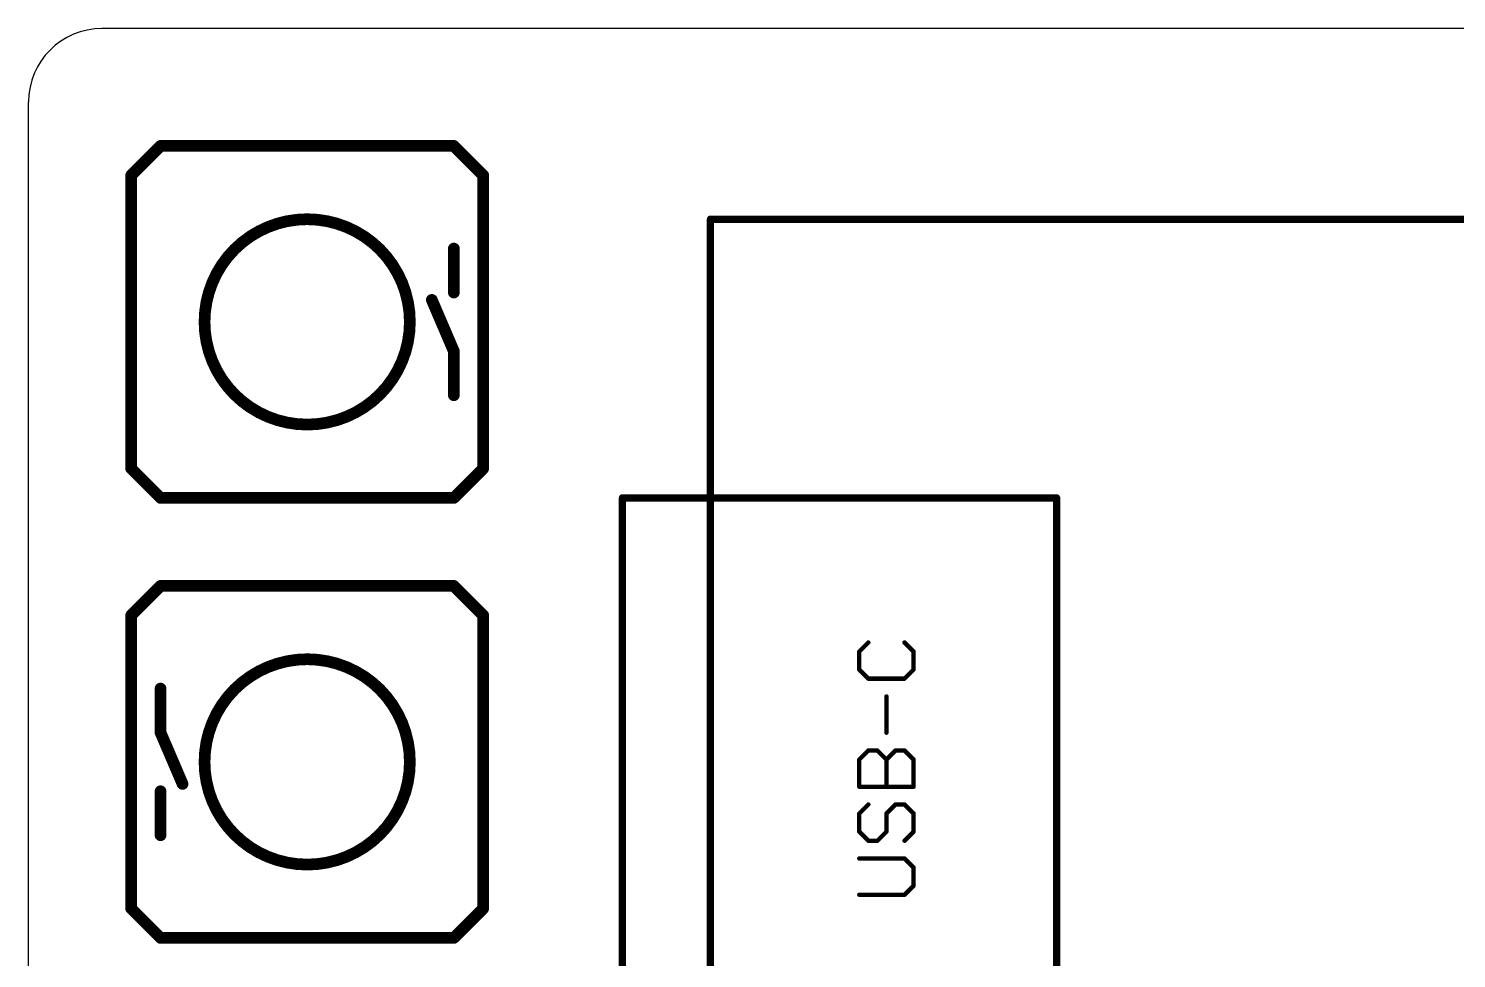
# Model space of a CAD drawing. Extents: x 0 to 102, y -4 to 29.
# Drawn here: x 0 to 24.73, y 9.3 to 25.4 of the extents above; entities that cross this region are included whole.
import ezdxf

# ---------------------------------------------------------------- set-up
doc = ezdxf.new("R2010")
doc.units = 0
for name, color, linetype in [('20', 53, 'CONTINUOUS'), ('21', 253, 'CONTINUOUS'), ('25', 253, 'CONTINUOUS'), ('51', 41, 'CONTINUOUS')]:
    doc.layers.add(name, color=color, linetype=linetype)

msp = doc.modelspace()

# ---------------------------------------------------------------- linework, layer by layer
at = {"layer": '20'}
for p, q in [((100.33, 25.4), (1.27, 25.4)), ((0, 1.27), (0, 24.13))]:
    msp.add_line(p, q, dxfattribs=at)
msp.add_arc((1.27, 24.13), 1.27, 90, 180, dxfattribs=at)
at = {"layer": '21'}
for points, const_width in [([(6.985, 23.368), (2.667, 23.368)], 0.2032), ([(1.778, 19.322), (1.778, 21.336)], 0.2032), ([(7.874, 19.292), (7.874, 21.336)], 0.2032), ([(2.667, 17.272), (6.985, 17.272)], 0.2032), ([(17.8054, 17.272), (10.287, 17.272)], 0.127), ([(10.287, 8.128), (10.287, 17.272)], 0.127), ([(17.8054, 8.128), (17.8054, 17.272)], 0.127), ([(6.985, 15.748), (2.667, 15.748)], 0.2032), ([(1.778, 13.728), (1.778, 11.684)], 0.2032), ([(7.874, 13.698), (7.874, 11.684)], 0.2032), ([(2.667, 9.652), (6.985, 9.652)], 0.2032)]:
    msp.add_lwpolyline(points, dxfattribs=dict(at, const_width=const_width))
for points, const_width in [([(2.667, 23.4188, 1), (2.667, 23.3172)], 0.1016), ([(6.985, 23.3172, 1), (6.985, 23.4188)], 0.1016), ([(4.826, 18.542, 1), (4.826, 22.098, 1), (4.826, 18.542)], 0.2032), ([(1.8288, 21.336, 1), (1.7272, 21.336)], 0.1016), ([(7.9248, 21.336, 1), (7.8232, 21.336)], 0.1016), ([(1.7272, 19.322, 1), (1.8288, 19.322)], 0.1016), ([(7.8232, 19.292, 1), (7.9248, 19.292)], 0.1016), ([(2.667, 17.3228, 1), (2.667, 17.2212)], 0.1016), ([(6.985, 17.2212, 1), (6.985, 17.3228)], 0.1016), ([(10.287, 17.3038, 1), (10.287, 17.2403)], 0.0635), ([(10.3188, 17.272, 1), (10.2553, 17.272)], 0.0635), ([(17.8372, 17.272, 1), (17.7737, 17.272)], 0.0635), ([(17.8054, 17.2403, 1), (17.8054, 17.3038)], 0.0635), ([(2.667, 15.7988, 1), (2.667, 15.6972)], 0.1016), ([(6.985, 15.6972, 1), (6.985, 15.7988)], 0.1016), ([(4.826, 10.922, 1), (4.826, 14.478, 1), (4.826, 10.922)], 0.2032), ([(1.8288, 13.728, 1), (1.7272, 13.728)], 0.1016), ([(7.9248, 13.698, 1), (7.8232, 13.698)], 0.1016), ([(1.7272, 11.684, 1), (1.8288, 11.684)], 0.1016), ([(7.8232, 11.684, 1), (7.9248, 11.684)], 0.1016), ([(2.667, 9.7028, 1), (2.667, 9.6012)], 0.1016), ([(6.985, 9.6012, 1), (6.985, 9.7028)], 0.1016)]:
    msp.add_lwpolyline(points, format="xyb", dxfattribs=dict(at, const_width=const_width))
at = {"layer": '25'}
for points, const_width in [([(11.8428, 22.098, 1), (11.7792, 22.098)], 0.0635), ([(11.811, 22.1298, 1), (11.811, 22.0663)], 0.0635), ([(14.4073, 14.6117, 1), (14.3692, 14.6117)], 0.0381), ([(14.3748, 14.6251, 1), (14.4018, 14.5982)], 0.0381), ([(14.5585, 14.755, 1), (14.5316, 14.7819)], 0.0381), ([(15.1856, 14.7819, 1), (15.1587, 14.755)], 0.0381), ([(15.348, 14.6117, 1), (15.3099, 14.6117)], 0.0381), ([(15.3154, 14.5982, 1), (15.3424, 14.6251)], 0.0381), ([(14.3692, 14.2981, 1), (14.4073, 14.2981)], 0.0381), ([(14.4018, 14.3116, 1), (14.3748, 14.2847)], 0.0381), ([(14.5451, 14.1604, 1), (14.5451, 14.1223)], 0.0381), ([(14.5316, 14.1279, 1), (14.5585, 14.1548)], 0.0381), ([(15.1587, 14.1548, 1), (15.1856, 14.1279)], 0.0381), ([(15.1721, 14.1223, 1), (15.1721, 14.1604)], 0.0381), ([(15.3099, 14.2981, 1), (15.348, 14.2981)], 0.0381), ([(15.3424, 14.2847, 1), (15.3154, 14.3116)], 0.0381), ([(14.8777, 13.8329, 1), (14.8396, 13.8329)], 0.0381), ([(14.8396, 13.2059, 1), (14.8777, 13.2059)], 0.0381), ([(14.5451, 12.9165, 1), (14.5451, 12.8784)], 0.0381), ([(14.5585, 12.8839, 1), (14.5316, 12.9109)], 0.0381), ([(14.7153, 12.9109, 1), (14.6884, 12.8839)], 0.0381), ([(14.7018, 12.8784, 1), (14.7018, 12.9165)], 0.0381), ([(15.0154, 12.9165, 1), (15.0154, 12.8784)], 0.0381), ([(15.0288, 12.8839, 1), (15.0019, 12.9109)], 0.0381), ([(15.1856, 12.9109, 1), (15.1587, 12.8839)], 0.0381), ([(15.1721, 12.8784, 1), (15.1721, 12.9165)], 0.0381), ([(14.4073, 12.7406, 1), (14.3692, 12.7406)], 0.0381), ([(14.3748, 12.7541, 1), (14.4018, 12.7272)], 0.0381), ([(14.8451, 12.7541, 1), (14.8721, 12.7272)], 0.0381), ([(14.8777, 12.7406, 1), (14.8396, 12.7406)], 0.0381), ([(14.8451, 12.7272, 1), (14.8721, 12.7541)], 0.0381), ([(15.348, 12.7406, 1), (15.3099, 12.7406)], 0.0381), ([(15.3154, 12.7272, 1), (15.3424, 12.7541)], 0.0381), ([(14.3692, 12.2703, 1), (14.4073, 12.2703)], 0.0381), ([(14.3883, 12.2894, 1), (14.3883, 12.2513)], 0.0381), ([(14.8396, 12.2703, 1), (14.8777, 12.2703)], 0.0381), ([(15.3099, 12.2703, 1), (15.348, 12.2703)], 0.0381), ([(15.3289, 12.2513, 1), (15.3289, 12.2894)], 0.0381), ([(14.5585, 11.9484, 1), (14.5316, 11.9754)], 0.0381), ([(15.0154, 11.9809, 1), (15.0154, 11.9428)], 0.0381), ([(15.0288, 11.9484, 1), (15.0019, 11.9754)], 0.0381), ([(15.1856, 11.9754, 1), (15.1587, 11.9484)], 0.0381), ([(15.1721, 11.9428, 1), (15.1721, 11.9809)], 0.0381), ([(14.4073, 11.8051, 1), (14.3692, 11.8051)], 0.0381), ([(14.3748, 11.8186, 1), (14.4018, 11.7917)], 0.0381), ([(14.8451, 11.8186, 1), (14.8721, 11.7917)], 0.0381), ([(14.8777, 11.8051, 1), (14.8396, 11.8051)], 0.0381), ([(15.348, 11.8051, 1), (15.3099, 11.8051)], 0.0381), ([(15.3154, 11.7917, 1), (15.3424, 11.8186)], 0.0381), ([(14.3692, 11.4916, 1), (14.4073, 11.4916)], 0.0381), ([(14.4018, 11.5051, 1), (14.3748, 11.4781)], 0.0381), ([(14.8396, 11.4916, 1), (14.8777, 11.4916)], 0.0381), ([(14.8721, 11.4781, 1), (14.8451, 11.5051)], 0.0381), ([(15.3099, 11.4916, 1), (15.348, 11.4916)], 0.0381), ([(15.3424, 11.4781, 1), (15.3154, 11.5051)], 0.0381), ([(14.5451, 11.3539, 1), (14.5451, 11.3158)], 0.0381), ([(14.5316, 11.3214, 1), (14.5585, 11.3483)], 0.0381), ([(14.6884, 11.3483, 1), (14.7153, 11.3214)], 0.0381), ([(14.7018, 11.3158, 1), (14.7018, 11.3539)], 0.0381), ([(15.1587, 11.3483, 1), (15.1856, 11.3214)], 0.0381), ([(14.3883, 11.0454, 1), (14.3883, 11.0073)], 0.0381), ([(15.1856, 11.0398, 1), (15.1587, 11.0129)], 0.0381), ([(15.1721, 11.0073, 1), (15.1721, 11.0454)], 0.0381), ([(15.348, 10.8696, 1), (15.3099, 10.8696)], 0.0381), ([(15.3154, 10.8561, 1), (15.3424, 10.8831)], 0.0381), ([(14.3883, 10.4184, 1), (14.3883, 10.3803)], 0.0381), ([(15.1587, 10.4128, 1), (15.1856, 10.3858)], 0.0381), ([(15.1721, 10.3803, 1), (15.1721, 10.4184)], 0.0381), ([(15.3099, 10.5561, 1), (15.348, 10.5561)], 0.0381), ([(15.3424, 10.5426, 1), (15.3154, 10.5695)], 0.0381)]:
    msp.add_lwpolyline(points, format="xyb", dxfattribs=dict(at, const_width=const_width))
for points, const_width in [([(11.811, 3.302), (11.811, 22.098)], 0.127), ([(11.811, 22.098), (48.895, 22.098)], 0.127), ([(14.5451, 14.7684), (14.3883, 14.6117)], 0.0762), ([(14.3883, 14.6117), (14.3883, 14.2981)], 0.0762), ([(15.3289, 14.6117), (15.1721, 14.7684)], 0.0762), ([(15.3289, 14.2981), (15.3289, 14.6117)], 0.0762), ([(14.3883, 14.2981), (14.5451, 14.1414)], 0.0762), ([(14.5451, 14.1414), (15.1721, 14.1414)], 0.0762), ([(15.1721, 14.1414), (15.3289, 14.2981)], 0.0762), ([(14.8586, 13.2059), (14.8586, 13.8329)], 0.0762), ([(14.3883, 12.7406), (14.5451, 12.8974)], 0.0762), ([(14.5451, 12.8974), (14.7018, 12.8974)], 0.0762), ([(14.7018, 12.8974), (14.8586, 12.7406)], 0.0762), ([(14.8586, 12.7406), (15.0154, 12.8974)], 0.0762), ([(15.0154, 12.8974), (15.1721, 12.8974)], 0.0762), ([(15.1721, 12.8974), (15.3289, 12.7406)], 0.0762), ([(14.3883, 12.2703), (14.3883, 12.7406)], 0.0762), ([(14.8586, 12.2703), (14.8586, 12.7406)], 0.0762), ([(15.3289, 12.7406), (15.3289, 12.2703)], 0.0762), ([(15.3289, 12.2703), (14.3883, 12.2703)], 0.0762), ([(14.5451, 11.9619), (14.3883, 11.8051)], 0.0762), ([(14.8586, 11.8051), (15.0154, 11.9619)], 0.0762), ([(15.0154, 11.9619), (15.1721, 11.9619)], 0.0762), ([(15.1721, 11.9619), (15.3289, 11.8051)], 0.0762), ([(14.3883, 11.8051), (14.3883, 11.4916)], 0.0762), ([(14.8586, 11.4916), (14.8586, 11.8051)], 0.0762), ([(15.3289, 11.8051), (15.3289, 11.4916)], 0.0762), ([(14.3883, 11.4916), (14.5451, 11.3348)], 0.0762), ([(14.7018, 11.3348), (14.8586, 11.4916)], 0.0762), ([(15.3289, 11.4916), (15.1721, 11.3348)], 0.0762), ([(14.5451, 11.3348), (14.7018, 11.3348)], 0.0762), ([(15.1721, 11.0264), (14.3883, 11.0264)], 0.0762), ([(15.3289, 10.8696), (15.1721, 11.0264)], 0.0762), ([(15.3289, 10.5561), (15.3289, 10.8696)], 0.0762), ([(14.3883, 10.3993), (15.1721, 10.3993)], 0.0762), ([(15.1721, 10.3993), (15.3289, 10.5561)], 0.0762)]:
    msp.add_lwpolyline(points, dxfattribs=dict(at, const_width=const_width))
at = {"layer": '51', "const_width": 0.2032}
for points in [[(2.286, 23.368), (1.778, 22.86)], [(2.286, 23.368), (7.366, 23.368)], [(7.366, 23.368), (7.874, 22.86)], [(1.778, 22.86), (1.778, 17.78)], [(7.874, 17.78), (7.874, 22.86)], [(7.366, 20.828), (7.366, 21.59)], [(7.366, 19.812), (6.985, 20.701)], [(7.366, 19.05), (7.366, 19.812)], [(1.778, 17.78), (2.286, 17.272)], [(7.366, 17.272), (7.874, 17.78)], [(7.366, 17.272), (2.286, 17.272)], [(2.286, 15.748), (1.778, 15.24)], [(2.286, 15.748), (7.366, 15.748)], [(7.874, 15.24), (7.366, 15.748)], [(1.778, 15.24), (1.778, 10.16)], [(7.874, 10.16), (7.874, 15.24)], [(2.286, 13.97), (2.286, 13.208)], [(2.286, 13.208), (2.667, 12.319)], [(2.286, 12.192), (2.286, 11.43)], [(2.286, 9.652), (1.778, 10.16)], [(7.366, 9.652), (7.874, 10.16)], [(7.366, 9.652), (2.286, 9.652)]]:
    msp.add_lwpolyline(points, dxfattribs=at)
at = {"layer": '51'}
for points, const_width in [([(2.286, 23.4188, 1), (2.286, 23.3172)], 0.1016), ([(2.3219, 23.3321, 1), (2.2501, 23.4039)], 0.1016), ([(7.4019, 23.4039, 1), (7.3301, 23.3321)], 0.1016), ([(7.366, 23.3172, 1), (7.366, 23.4188)], 0.1016), ([(1.8288, 22.86, 1), (1.7272, 22.86)], 0.1016), ([(1.7421, 22.8959, 1), (1.8139, 22.8241)], 0.1016), ([(7.9248, 22.86, 1), (7.8232, 22.86)], 0.1016), ([(7.8381, 22.8241, 1), (7.9099, 22.8959)], 0.1016), ([(4.826, 18.542, 1), (4.826, 22.098, 1), (4.826, 18.542)], 0.2032), ([(7.4168, 21.59, 1), (7.3152, 21.59)], 0.1016), ([(7.0317, 20.721, 1), (6.9383, 20.681)], 0.1016), ([(7.3152, 20.828, 1), (7.4168, 20.828)], 0.1016), ([(7.4168, 19.812, 1), (7.3152, 19.812)], 0.1016), ([(7.3193, 19.792, 1), (7.4127, 19.832)], 0.1016), ([(7.3152, 19.05, 1), (7.4168, 19.05)], 0.1016), ([(1.8139, 17.8159, 1), (1.7421, 17.7441)], 0.1016), ([(1.7272, 17.78, 1), (1.8288, 17.78)], 0.1016), ([(7.8232, 17.78, 1), (7.9248, 17.78)], 0.1016), ([(7.9099, 17.7441, 1), (7.8381, 17.8159)], 0.1016), ([(2.286, 17.3228, 1), (2.286, 17.2212)], 0.1016), ([(2.2501, 17.2361, 1), (2.3219, 17.3079)], 0.1016), ([(7.3301, 17.3079, 1), (7.4019, 17.2361)], 0.1016), ([(7.366, 17.2212, 1), (7.366, 17.3228)], 0.1016), ([(2.286, 15.7988, 1), (2.286, 15.6972)], 0.1016), ([(2.3219, 15.7121, 1), (2.2501, 15.7839)], 0.1016), ([(7.4019, 15.7839, 1), (7.3301, 15.7121)], 0.1016), ([(7.366, 15.6972, 1), (7.366, 15.7988)], 0.1016), ([(1.8288, 15.24, 1), (1.7272, 15.24)], 0.1016), ([(7.9248, 15.24, 1), (7.8232, 15.24)], 0.1016), ([(1.7421, 15.2759, 1), (1.8139, 15.2041)], 0.1016), ([(7.8381, 15.2041, 1), (7.9099, 15.2759)], 0.1016), ([(4.826, 10.922, 1), (4.826, 14.478, 1), (4.826, 10.922)], 0.2032), ([(2.3368, 13.97, 1), (2.2352, 13.97)], 0.1016), ([(2.3327, 13.228, 1), (2.2393, 13.188)], 0.1016), ([(2.2352, 13.208, 1), (2.3368, 13.208)], 0.1016), ([(2.6203, 12.299, 1), (2.7137, 12.339)], 0.1016), ([(2.3368, 12.192, 1), (2.2352, 12.192)], 0.1016), ([(2.2352, 11.43, 1), (2.3368, 11.43)], 0.1016), ([(1.8139, 10.1959, 1), (1.7421, 10.1241)], 0.1016), ([(1.7272, 10.16, 1), (1.8288, 10.16)], 0.1016), ([(7.8232, 10.16, 1), (7.9248, 10.16)], 0.1016), ([(7.9099, 10.1241, 1), (7.8381, 10.1959)], 0.1016), ([(2.286, 9.7028, 1), (2.286, 9.6012)], 0.1016), ([(2.2501, 9.6161, 1), (2.3219, 9.6879)], 0.1016), ([(7.3301, 9.6879, 1), (7.4019, 9.6161)], 0.1016), ([(7.366, 9.6012, 1), (7.366, 9.7028)], 0.1016)]:
    msp.add_lwpolyline(points, format="xyb", dxfattribs=dict(at, const_width=const_width))

doc.saveas('drawing.dxf')
